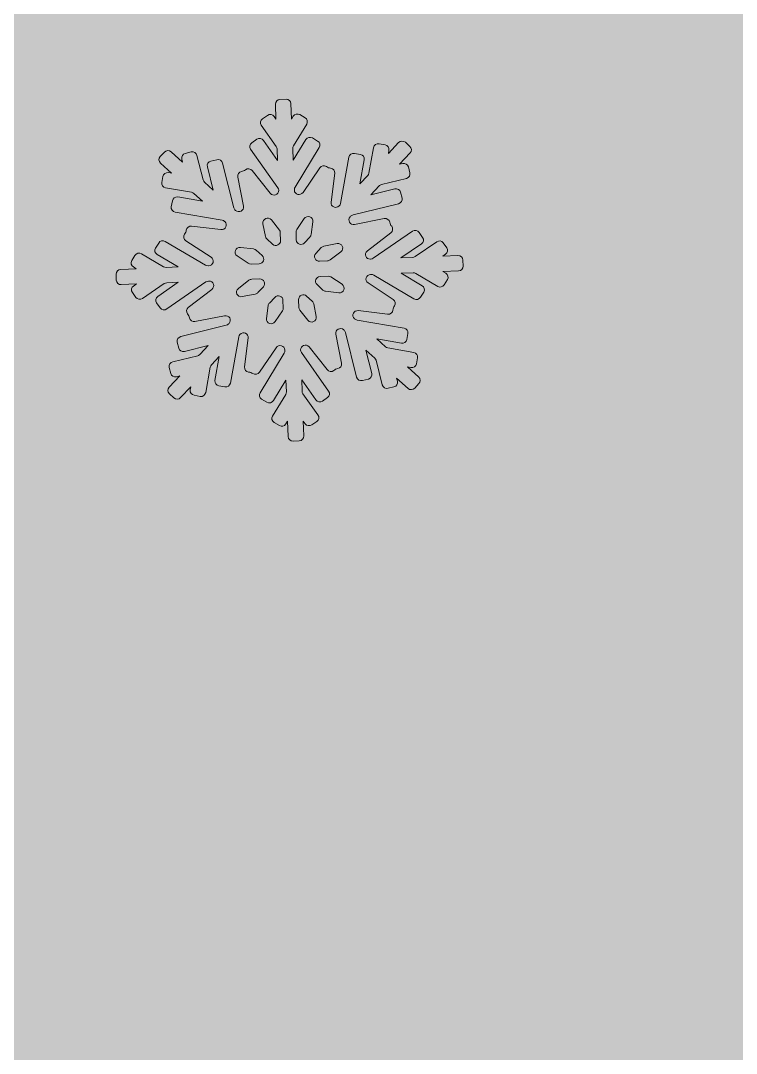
# Model space of a CAD drawing. Header units: millimetres. Extents: x 14 to 187, y -120 to -22.
# Drawn here: x 117.13 to 125.7, y -95.29 to -82.93 of the extents above; entities that cross this region are included whole.
import ezdxf

# ---------------------------------------------------------------- set-up
doc = ezdxf.new("R2010")
doc.units = ezdxf.units.MM
doc.header["$MEASUREMENT"] = 0
doc.layers.add('engraving', color=7, linetype='Continuous')
doc.layers.add('Layer 1', color=7, linetype='Continuous')

msp = doc.modelspace()

# ---------------------------------------------------------------- hatches: boundary and pattern name
at = {"layer": 'Layer 1'}
h = msp.add_hatch(color=2, dxfattribs=at)
h.dxf.hatch_style = 2
edge = h.paths.add_edge_path()
edge.add_spline(control_points=[(156.544, -68.893), (156.544, -68.893), (152.268, -89.12), (152.268, -89.12), (152.268, -89.12), (163.017, -89.12), (163.017, -89.12), (163.017, -89.12), (162.554, -89.698), (162.554, -89.698), (160.781, -91.703), (158.758, -93.223), (156.486, -94.263), (154.212, -95.303), (151.863, -95.921), (149.436, -96.113), (147.009, -96.306), (144.619, -96.017), (142.269, -95.246), (139.918, -94.476), (137.78, -93.205), (135.855, -91.431), (133.849, -89.737), (132.367, -87.791), (131.405, -85.595), (130.441, -83.399), (129.92, -81.107), (129.844, -78.717), (129.767, -76.33), (130.093, -73.941), (130.826, -71.551), (131.558, -69.164), (132.656, -66.928), (134.121, -64.848), (135.199, -63.229), (136.837, -61.824), (139.033, -60.629), (141.229, -59.435), (143.674, -58.588), (146.373, -58.086), (149.069, -57.586), (151.92, -57.548), (154.926, -57.97), (157.931, -58.395), (160.82, -59.455), (163.594, -61.149), (163.594, -61.149), (179.429, -43.349), (179.429, -43.349), (175.037, -39.959), (169.97, -37.57), (164.23, -36.183), (160.527, -35.288), (156.792, -34.797), (153.025, -34.704), (152.206, -33.794), (151.054, -33.188), (149.764, -33.09), (151.269, -31.975), (152.248, -30.191), (152.248, -28.175), (152.248, -24.794), (149.508, -22.054), (146.128, -22.054), (142.747, -22.054), (140.007, -24.794), (140.007, -28.175), (140.007, -30.191), (140.987, -31.975), (142.492, -33.09), (140.513, -33.241), (138.857, -34.58), (138.235, -36.39), (135.388, -37.126), (132.61, -38.096), (129.902, -39.304), (124.545, -41.693), (120.02, -44.967), (116.321, -49.128), (112.467, -53.52), (109.655, -58.395), (107.883, -63.75), (106.11, -69.106), (105.398, -74.499), (105.745, -79.931), (106.091, -85.363), (107.459, -90.642), (109.849, -95.766), (112.236, -100.891), (115.627, -105.379), (120.02, -109.231), (123.1, -112.005), (126.435, -114.221), (130.017, -115.878), (133.601, -117.535), (137.299, -118.671), (141.114, -119.287), (144.927, -119.903), (148.76, -119.998), (152.614, -119.576), (156.467, -119.151), (160.202, -118.247), (163.825, -116.86), (163.825, -116.86), (163.825, -119.287), (163.825, -119.287), (163.825, -119.287), (186.595, -119.403), (186.595, -119.403), (186.595, -119.403), (186.595, -69.008), (186.595, -69.008), (186.595, -69.008), (156.544, -68.893), (156.544, -68.893)], knot_values=[0, 0, 0, 0, 1, 1, 1, 2, 2, 2, 3, 3, 3, 4, 4, 4, 5, 5, 5, 6, 6, 6, 7, 7, 7, 8, 8, 8, 9, 9, 9, 10, 10, 10, 11, 11, 11, 12, 12, 12, 13, 13, 13, 14, 14, 14, 15, 15, 15, 16, 16, 16, 17, 17, 17, 18, 18, 18, 19, 19, 19, 20, 20, 20, 21, 21, 21, 22, 22, 22, 23, 23, 23, 24, 24, 24, 25, 25, 25, 26, 26, 26, 27, 27, 27, 28, 28, 28, 29, 29, 29, 30, 30, 30, 31, 31, 31, 32, 32, 32, 33, 33, 33, 34, 34, 34, 35, 35, 35, 36, 36, 36, 37, 37, 37, 38, 38, 38, 38], degree=3, periodic=1)
edge = h.paths.add_edge_path()
edge.add_spline(control_points=[(142.32, -28.175), (142.32, -26.075), (144.028, -24.367), (146.128, -24.367), (148.227, -24.367), (149.935, -26.075), (149.935, -28.175), (149.935, -30.274), (148.227, -31.982), (146.128, -31.982), (144.028, -31.982), (142.32, -30.274), (142.32, -28.175)], knot_values=[0, 0, 0, 0, 1, 1, 1, 2, 2, 2, 3, 3, 3, 4, 4, 4, 4], degree=3, periodic=1)

# ---------------------------------------------------------------- linework, layer by layer
at = {"layer": 'engraving', "lineweight": 0}
for points, knots in [([(122.424, -85.796), (122.423, -85.766), (122.397, -85.742), (122.365, -85.743), (122.365, -85.743), (122.184, -85.751), (122.184, -85.751), (122.184, -85.751), (122.217, -85.727), (122.217, -85.727), (122.243, -85.71), (122.249, -85.675), (122.232, -85.65), (122.232, -85.65), (122.189, -85.591), (122.189, -85.591), (122.171, -85.566), (122.136, -85.56), (122.11, -85.578), (122.11, -85.578), (121.852, -85.755), (121.852, -85.755), (121.843, -85.761), (121.832, -85.765), (121.821, -85.765), (121.821, -85.765), (121.682, -85.771), (121.682, -85.771), (121.682, -85.771), (121.928, -85.602), (121.928, -85.602), (121.953, -85.584), (121.96, -85.55), (121.942, -85.525), (121.942, -85.525), (121.9, -85.466), (121.9, -85.466), (121.882, -85.44), (121.846, -85.434), (121.82, -85.452), (121.82, -85.452), (121.351, -85.775), (121.351, -85.775), (121.342, -85.782), (121.331, -85.785), (121.32, -85.786), (121.32, -85.786), (121.317, -85.786), (121.317, -85.786), (121.262, -85.788), (121.237, -85.72), (121.28, -85.687), (121.28, -85.687), (121.562, -85.471), (121.562, -85.471), (121.586, -85.452), (121.591, -85.417), (121.572, -85.393), (121.572, -85.393), (121.563, -85.382), (121.563, -85.382), (121.557, -85.375), (121.554, -85.367), (121.552, -85.359), (121.552, -85.359), (121.549, -85.345), (121.549, -85.345), (121.543, -85.315), (121.513, -85.295), (121.482, -85.301), (121.482, -85.301), (121.128, -85.371), (121.128, -85.371), (121.074, -85.382), (121.037, -85.319), (121.075, -85.28), (121.075, -85.28), (121.08, -85.273), (121.08, -85.273), (121.088, -85.265), (121.098, -85.259), (121.109, -85.257), (121.109, -85.257), (121.653, -85.122), (121.653, -85.122), (121.684, -85.115), (121.702, -85.085), (121.695, -85.055), (121.695, -85.055), (121.677, -84.985), (121.677, -84.985), (121.67, -84.955), (121.639, -84.937), (121.608, -84.944), (121.608, -84.944), (121.323, -85.015), (121.323, -85.015), (121.323, -85.015), (121.421, -84.91), (121.421, -84.91), (121.429, -84.902), (121.439, -84.896), (121.45, -84.893), (121.45, -84.893), (121.748, -84.82), (121.748, -84.82), (121.778, -84.812), (121.797, -84.782), (121.79, -84.752), (121.79, -84.752), (121.772, -84.682), (121.772, -84.682), (121.764, -84.652), (121.733, -84.634), (121.703, -84.642), (121.703, -84.642), (121.664, -84.651), (121.664, -84.651), (121.664, -84.651), (121.792, -84.515), (121.792, -84.515), (121.813, -84.492), (121.812, -84.458), (121.789, -84.437), (121.789, -84.437), (121.735, -84.388), (121.735, -84.388), (121.712, -84.367), (121.676, -84.368), (121.654, -84.391), (121.654, -84.391), (121.532, -84.522), (121.532, -84.522), (121.532, -84.522), (121.539, -84.483), (121.539, -84.483), (121.544, -84.453), (121.524, -84.424), (121.493, -84.419), (121.493, -84.419), (121.421, -84.406), (121.421, -84.406), (121.39, -84.401), (121.36, -84.421), (121.354, -84.452), (121.354, -84.452), (121.299, -84.757), (121.299, -84.757), (121.297, -84.768), (121.292, -84.777), (121.285, -84.785), (121.285, -84.785), (121.191, -84.885), (121.191, -84.885), (121.191, -84.885), (121.243, -84.596), (121.243, -84.596), (121.249, -84.566), (121.228, -84.538), (121.197, -84.532), (121.197, -84.532), (121.125, -84.52), (121.125, -84.52), (121.094, -84.514), (121.064, -84.535), (121.059, -84.565), (121.059, -84.565), (120.958, -85.12), (120.958, -85.12), (120.956, -85.131), (120.951, -85.141), (120.944, -85.148), (120.944, -85.148), (120.944, -85.148), (120.944, -85.148), (120.906, -85.188), (120.838, -85.158), (120.845, -85.105), (120.845, -85.105), (120.889, -84.759), (120.889, -84.759), (120.893, -84.728), (120.871, -84.701), (120.84, -84.697), (120.84, -84.697), (120.826, -84.695), (120.826, -84.695), (120.818, -84.694), (120.809, -84.691), (120.802, -84.686), (120.802, -84.686), (120.79, -84.679), (120.79, -84.679), (120.764, -84.662), (120.728, -84.669), (120.711, -84.695), (120.711, -84.695), (120.511, -84.988), (120.511, -84.988), (120.48, -85.033), (120.408, -85.014), (120.406, -84.96), (120.406, -84.96), (120.406, -84.954), (120.406, -84.954), (120.406, -84.943), (120.408, -84.933), (120.414, -84.924), (120.414, -84.924), (120.704, -84.449), (120.704, -84.449), (120.72, -84.423), (120.712, -84.389), (120.685, -84.373), (120.685, -84.373), (120.622, -84.336), (120.622, -84.336), (120.595, -84.32), (120.56, -84.329), (120.544, -84.356), (120.544, -84.356), (120.393, -84.602), (120.393, -84.602), (120.393, -84.602), (120.387, -84.461), (120.387, -84.461), (120.387, -84.45), (120.389, -84.439), (120.395, -84.43), (120.395, -84.43), (120.554, -84.17), (120.554, -84.17), (120.57, -84.144), (120.562, -84.11), (120.535, -84.094), (120.535, -84.094), (120.472, -84.057), (120.472, -84.057), (120.445, -84.041), (120.41, -84.05), (120.394, -84.076), (120.394, -84.076), (120.373, -84.109), (120.373, -84.109), (120.373, -84.109), (120.366, -83.925), (120.366, -83.925), (120.365, -83.894), (120.339, -83.871), (120.307, -83.872), (120.307, -83.872), (120.234, -83.875), (120.234, -83.875), (120.203, -83.876), (120.178, -83.902), (120.179, -83.933), (120.179, -83.933), (120.186, -84.11), (120.186, -84.11), (120.186, -84.11), (120.164, -84.079), (120.164, -84.079), (120.146, -84.054), (120.11, -84.048), (120.084, -84.066), (120.084, -84.066), (120.024, -84.107), (120.024, -84.107), (119.998, -84.125), (119.992, -84.159), (120.01, -84.184), (120.01, -84.184), (120.19, -84.438), (120.19, -84.438), (120.196, -84.447), (120.199, -84.457), (120.2, -84.467), (120.2, -84.467), (120.205, -84.604), (120.205, -84.604), (120.205, -84.604), (120.036, -84.365), (120.036, -84.365), (120.018, -84.339), (119.982, -84.333), (119.956, -84.351), (119.956, -84.351), (119.896, -84.393), (119.896, -84.393), (119.87, -84.41), (119.864, -84.445), (119.882, -84.47), (119.882, -84.47), (120.209, -84.932), (120.209, -84.932), (120.215, -84.94), (120.218, -84.95), (120.219, -84.961), (120.219, -84.961), (120.219, -84.962), (120.219, -84.962), (120.221, -85.016), (120.15, -85.041), (120.117, -84.998), (120.117, -84.998), (119.901, -84.726), (119.901, -84.726), (119.882, -84.701), (119.846, -84.697), (119.821, -84.716), (119.821, -84.716), (119.81, -84.724), (119.81, -84.724), (119.803, -84.73), (119.795, -84.733), (119.786, -84.735), (119.786, -84.735), (119.773, -84.738), (119.773, -84.738), (119.742, -84.744), (119.722, -84.773), (119.728, -84.803), (119.728, -84.803), (119.797, -85.151), (119.797, -85.151), (119.808, -85.204), (119.742, -85.239), (119.702, -85.203), (119.702, -85.203), (119.699, -85.2), (119.699, -85.2), (119.69, -85.192), (119.685, -85.183), (119.682, -85.172), (119.682, -85.172), (119.547, -84.636), (119.547, -84.636), (119.54, -84.606), (119.509, -84.588), (119.478, -84.596), (119.478, -84.596), (119.407, -84.613), (119.407, -84.613), (119.377, -84.621), (119.358, -84.651), (119.365, -84.681), (119.365, -84.681), (119.436, -84.961), (119.436, -84.961), (119.436, -84.961), (119.331, -84.865), (119.331, -84.865), (119.323, -84.858), (119.317, -84.848), (119.314, -84.838), (119.314, -84.838), (119.24, -84.544), (119.24, -84.544), (119.233, -84.514), (119.202, -84.496), (119.171, -84.503), (119.171, -84.503), (119.1, -84.521), (119.1, -84.521), (119.07, -84.528), (119.051, -84.559), (119.059, -84.588), (119.059, -84.588), (119.068, -84.626), (119.068, -84.626), (119.068, -84.626), (118.931, -84.502), (118.931, -84.502), (118.908, -84.481), (118.872, -84.483), (118.85, -84.505), (118.85, -84.505), (118.8, -84.559), (118.8, -84.559), (118.779, -84.581), (118.781, -84.616), (118.803, -84.637), (118.803, -84.637), (118.937, -84.758), (118.937, -84.758), (118.937, -84.758), (118.898, -84.751), (118.898, -84.751), (118.867, -84.746), (118.837, -84.766), (118.831, -84.797), (118.831, -84.797), (118.818, -84.868), (118.818, -84.868), (118.813, -84.898), (118.833, -84.927), (118.864, -84.932), (118.864, -84.932), (119.174, -84.986), (119.174, -84.986), (119.185, -84.987), (119.195, -84.992), (119.203, -85), (119.203, -85), (119.305, -85.093), (119.305, -85.093), (119.305, -85.093), (119.012, -85.042), (119.012, -85.042), (118.981, -85.037), (118.951, -85.057), (118.946, -85.087), (118.946, -85.087), (118.933, -85.159), (118.933, -85.159), (118.927, -85.189), (118.948, -85.217), (118.978, -85.223), (118.978, -85.223), (119.542, -85.32), (119.542, -85.32), (119.552, -85.322), (119.562, -85.327), (119.57, -85.334), (119.57, -85.334), (119.573, -85.336), (119.573, -85.336), (119.613, -85.373), (119.582, -85.439), (119.527, -85.432), (119.527, -85.432), (119.176, -85.39), (119.176, -85.39), (119.144, -85.386), (119.116, -85.408), (119.112, -85.438), (119.112, -85.438), (119.11, -85.452), (119.11, -85.452), (119.109, -85.461), (119.106, -85.469), (119.101, -85.476), (119.101, -85.476), (119.093, -85.488), (119.093, -85.488), (119.076, -85.514), (119.082, -85.548), (119.108, -85.565), (119.108, -85.565), (119.41, -85.763), (119.41, -85.763), (119.455, -85.793), (119.435, -85.862), (119.38, -85.865), (119.38, -85.865), (119.373, -85.865), (119.373, -85.865), (119.362, -85.865), (119.35, -85.863), (119.341, -85.857), (119.341, -85.857), (118.861, -85.573), (118.861, -85.573), (118.834, -85.557), (118.798, -85.566), (118.782, -85.593), (118.782, -85.593), (118.744, -85.655), (118.744, -85.655), (118.728, -85.681), (118.737, -85.715), (118.763, -85.73), (118.763, -85.73), (119.016, -85.879), (119.016, -85.879), (119.016, -85.879), (118.872, -85.885), (118.872, -85.885), (118.86, -85.886), (118.849, -85.883), (118.84, -85.877), (118.84, -85.877), (118.577, -85.722), (118.577, -85.722), (118.55, -85.706), (118.514, -85.715), (118.498, -85.741), (118.498, -85.741), (118.46, -85.803), (118.46, -85.803), (118.444, -85.83), (118.453, -85.863), (118.479, -85.879), (118.479, -85.879), (118.514, -85.9), (118.514, -85.9), (118.514, -85.9), (118.327, -85.908), (118.327, -85.908), (118.295, -85.909), (118.271, -85.935), (118.272, -85.965), (118.272, -85.965), (118.275, -86.038), (118.275, -86.038), (118.276, -86.068), (118.302, -86.092), (118.334, -86.091), (118.334, -86.091), (118.515, -86.083), (118.515, -86.083), (118.515, -86.083), (118.482, -86.107), (118.482, -86.107), (118.456, -86.124), (118.45, -86.159), (118.467, -86.184), (118.467, -86.184), (118.509, -86.243), (118.509, -86.243), (118.527, -86.268), (118.563, -86.274), (118.589, -86.256), (118.589, -86.256), (118.847, -86.079), (118.847, -86.079), (118.856, -86.073), (118.867, -86.069), (118.878, -86.069), (118.878, -86.069), (119.017, -86.063), (119.017, -86.063), (119.017, -86.063), (118.771, -86.232), (118.771, -86.232), (118.746, -86.25), (118.739, -86.284), (118.757, -86.309), (118.757, -86.309), (118.799, -86.368), (118.799, -86.368), (118.817, -86.394), (118.853, -86.4), (118.879, -86.382), (118.879, -86.382), (119.348, -86.059), (119.348, -86.059), (119.357, -86.052), (119.368, -86.049), (119.379, -86.048), (119.379, -86.048), (119.382, -86.048), (119.382, -86.048), (119.437, -86.046), (119.462, -86.114), (119.419, -86.147), (119.419, -86.147), (119.137, -86.363), (119.137, -86.363), (119.113, -86.382), (119.108, -86.417), (119.127, -86.441), (119.127, -86.441), (119.136, -86.452), (119.136, -86.452), (119.141, -86.459), (119.145, -86.467), (119.147, -86.475), (119.147, -86.475), (119.15, -86.489), (119.15, -86.489), (119.156, -86.519), (119.186, -86.539), (119.216, -86.533), (119.216, -86.533), (119.571, -86.463), (119.571, -86.463), (119.625, -86.452), (119.662, -86.515), (119.624, -86.554), (119.624, -86.554), (119.618, -86.561), (119.618, -86.561), (119.611, -86.569), (119.601, -86.575), (119.59, -86.577), (119.59, -86.577), (119.046, -86.712), (119.046, -86.712), (119.015, -86.719), (118.997, -86.749), (119.004, -86.779), (119.004, -86.779), (119.022, -86.849), (119.022, -86.849), (119.029, -86.879), (119.06, -86.897), (119.091, -86.89), (119.091, -86.89), (119.376, -86.819), (119.376, -86.819), (119.376, -86.819), (119.277, -86.924), (119.277, -86.924), (119.27, -86.932), (119.26, -86.938), (119.249, -86.941), (119.249, -86.941), (118.951, -87.014), (118.951, -87.014), (118.92, -87.022), (118.902, -87.052), (118.909, -87.082), (118.909, -87.082), (118.927, -87.152), (118.927, -87.152), (118.934, -87.182), (118.965, -87.2), (118.996, -87.192), (118.996, -87.192), (119.035, -87.183), (119.035, -87.183), (119.035, -87.183), (118.907, -87.319), (118.907, -87.319), (118.886, -87.342), (118.887, -87.376), (118.91, -87.397), (118.91, -87.397), (118.964, -87.446), (118.964, -87.446), (118.987, -87.467), (119.023, -87.466), (119.045, -87.443), (119.045, -87.443), (119.167, -87.312), (119.167, -87.312), (119.167, -87.312), (119.16, -87.351), (119.16, -87.351), (119.155, -87.381), (119.175, -87.41), (119.206, -87.415), (119.206, -87.415), (119.278, -87.428), (119.278, -87.428), (119.309, -87.433), (119.339, -87.413), (119.345, -87.382), (119.345, -87.382), (119.4, -87.077), (119.4, -87.077), (119.402, -87.066), (119.407, -87.057), (119.414, -87.049), (119.414, -87.049), (119.508, -86.949), (119.508, -86.949), (119.508, -86.949), (119.456, -87.238), (119.456, -87.238), (119.45, -87.268), (119.471, -87.296), (119.501, -87.302), (119.501, -87.302), (119.574, -87.314), (119.574, -87.314), (119.605, -87.32), (119.634, -87.299), (119.64, -87.269), (119.64, -87.269), (119.741, -86.714), (119.741, -86.714), (119.743, -86.703), (119.748, -86.693), (119.755, -86.686), (119.755, -86.686), (119.755, -86.686), (119.755, -86.686), (119.793, -86.646), (119.861, -86.676), (119.854, -86.729), (119.854, -86.729), (119.81, -87.075), (119.81, -87.075), (119.806, -87.106), (119.828, -87.133), (119.859, -87.137), (119.859, -87.137), (119.872, -87.139), (119.872, -87.139), (119.881, -87.14), (119.89, -87.143), (119.897, -87.148), (119.897, -87.148), (119.908, -87.155), (119.908, -87.155), (119.935, -87.172), (119.971, -87.165), (119.988, -87.139), (119.988, -87.139), (120.188, -86.846), (120.188, -86.846), (120.219, -86.801), (120.29, -86.82), (120.293, -86.874), (120.293, -86.874), (120.293, -86.88), (120.293, -86.88), (120.293, -86.891), (120.29, -86.901), (120.285, -86.911), (120.285, -86.911), (119.995, -87.385), (119.995, -87.385), (119.979, -87.411), (119.987, -87.445), (120.014, -87.461), (120.014, -87.461), (120.077, -87.498), (120.077, -87.498), (120.104, -87.514), (120.139, -87.505), (120.155, -87.478), (120.155, -87.478), (120.306, -87.232), (120.306, -87.232), (120.306, -87.232), (120.312, -87.373), (120.312, -87.373), (120.312, -87.384), (120.309, -87.395), (120.304, -87.404), (120.304, -87.404), (120.145, -87.664), (120.145, -87.664), (120.129, -87.691), (120.137, -87.724), (120.164, -87.74), (120.164, -87.74), (120.227, -87.777), (120.227, -87.777), (120.254, -87.793), (120.289, -87.784), (120.305, -87.758), (120.305, -87.758), (120.325, -87.725), (120.325, -87.725), (120.325, -87.725), (120.332, -87.909), (120.332, -87.909), (120.334, -87.94), (120.36, -87.963), (120.391, -87.962), (120.391, -87.962), (120.465, -87.959), (120.465, -87.959), (120.496, -87.958), (120.521, -87.932), (120.52, -87.901), (120.52, -87.901), (120.513, -87.724), (120.513, -87.724), (120.513, -87.724), (120.535, -87.755), (120.535, -87.755), (120.553, -87.78), (120.589, -87.786), (120.615, -87.768), (120.615, -87.768), (120.675, -87.727), (120.675, -87.727), (120.7, -87.709), (120.707, -87.675), (120.689, -87.65), (120.689, -87.65), (120.509, -87.396), (120.509, -87.396), (120.503, -87.387), (120.499, -87.377), (120.499, -87.367), (120.499, -87.367), (120.494, -87.23), (120.494, -87.23), (120.494, -87.23), (120.663, -87.469), (120.663, -87.469), (120.681, -87.495), (120.717, -87.501), (120.743, -87.483), (120.743, -87.483), (120.803, -87.441), (120.803, -87.441), (120.829, -87.424), (120.835, -87.389), (120.817, -87.364), (120.817, -87.364), (120.49, -86.902), (120.49, -86.902), (120.484, -86.894), (120.48, -86.884), (120.48, -86.873), (120.48, -86.873), (120.48, -86.872), (120.48, -86.872), (120.478, -86.818), (120.548, -86.793), (120.582, -86.836), (120.582, -86.836), (120.798, -87.108), (120.798, -87.108), (120.817, -87.133), (120.853, -87.137), (120.878, -87.118), (120.878, -87.118), (120.889, -87.11), (120.889, -87.11), (120.896, -87.104), (120.904, -87.101), (120.913, -87.099), (120.913, -87.099), (120.926, -87.096), (120.926, -87.096), (120.957, -87.09), (120.977, -87.061), (120.971, -87.031), (120.971, -87.031), (120.902, -86.683), (120.902, -86.683), (120.891, -86.63), (120.957, -86.595), (120.997, -86.631), (120.997, -86.631), (121, -86.634), (121, -86.634), (121.008, -86.642), (121.014, -86.651), (121.017, -86.662), (121.017, -86.662), (121.151, -87.198), (121.151, -87.198), (121.159, -87.228), (121.19, -87.246), (121.221, -87.238), (121.221, -87.238), (121.292, -87.221), (121.292, -87.221), (121.322, -87.213), (121.341, -87.183), (121.333, -87.153), (121.333, -87.153), (121.263, -86.873), (121.263, -86.873), (121.263, -86.873), (121.368, -86.969), (121.368, -86.969), (121.376, -86.976), (121.382, -86.986), (121.384, -86.996), (121.384, -86.996), (121.458, -87.29), (121.458, -87.29), (121.466, -87.32), (121.497, -87.338), (121.528, -87.331), (121.528, -87.331), (121.599, -87.313), (121.599, -87.313), (121.629, -87.306), (121.648, -87.275), (121.64, -87.246), (121.64, -87.246), (121.631, -87.208), (121.631, -87.208), (121.631, -87.208), (121.767, -87.332), (121.767, -87.332), (121.79, -87.353), (121.827, -87.351), (121.848, -87.329), (121.848, -87.329), (121.898, -87.275), (121.898, -87.275), (121.92, -87.253), (121.918, -87.218), (121.895, -87.197), (121.895, -87.197), (121.762, -87.076), (121.762, -87.076), (121.762, -87.076), (121.801, -87.083), (121.801, -87.083), (121.832, -87.088), (121.862, -87.068), (121.867, -87.037), (121.867, -87.037), (121.88, -86.966), (121.88, -86.966), (121.886, -86.936), (121.865, -86.907), (121.835, -86.902), (121.835, -86.902), (121.525, -86.848), (121.525, -86.848), (121.514, -86.847), (121.504, -86.842), (121.496, -86.834), (121.496, -86.834), (121.394, -86.741), (121.394, -86.741), (121.394, -86.741), (121.687, -86.792), (121.687, -86.792), (121.718, -86.797), (121.748, -86.777), (121.753, -86.747), (121.753, -86.747), (121.766, -86.675), (121.766, -86.675), (121.772, -86.645), (121.751, -86.617), (121.72, -86.611), (121.72, -86.611), (121.157, -86.514), (121.157, -86.514), (121.146, -86.512), (121.136, -86.507), (121.128, -86.5), (121.128, -86.5), (121.126, -86.498), (121.126, -86.498), (121.085, -86.461), (121.117, -86.395), (121.172, -86.402), (121.172, -86.402), (121.523, -86.444), (121.523, -86.444), (121.554, -86.448), (121.583, -86.426), (121.587, -86.396), (121.587, -86.396), (121.589, -86.382), (121.589, -86.382), (121.59, -86.373), (121.593, -86.365), (121.598, -86.358), (121.598, -86.358), (121.606, -86.346), (121.606, -86.346), (121.623, -86.32), (121.617, -86.286), (121.591, -86.269), (121.591, -86.269), (121.289, -86.071), (121.289, -86.071), (121.243, -86.041), (121.264, -85.972), (121.319, -85.969), (121.319, -85.969), (121.326, -85.969), (121.326, -85.969), (121.337, -85.969), (121.348, -85.971), (121.358, -85.977), (121.358, -85.977), (121.838, -86.261), (121.838, -86.261), (121.865, -86.277), (121.9, -86.268), (121.917, -86.241), (121.917, -86.241), (121.955, -86.179), (121.955, -86.179), (121.971, -86.153), (121.962, -86.119), (121.936, -86.104), (121.936, -86.104), (121.683, -85.955), (121.683, -85.955), (121.683, -85.955), (121.827, -85.949), (121.827, -85.949), (121.838, -85.948), (121.85, -85.951), (121.859, -85.957), (121.859, -85.957), (122.122, -86.112), (122.122, -86.112), (122.149, -86.128), (122.185, -86.119), (122.201, -86.093), (122.201, -86.093), (122.239, -86.031), (122.239, -86.031), (122.255, -86.004), (122.246, -85.971), (122.22, -85.955), (122.22, -85.955), (122.184, -85.934), (122.184, -85.934), (122.184, -85.934), (122.372, -85.926), (122.372, -85.926), (122.403, -85.925), (122.428, -85.899), (122.427, -85.869), (122.427, -85.869), (122.424, -85.796), (122.424, -85.796)], [0, 0, 0, 0, 1, 1, 1, 2, 2, 2, 3, 3, 3, 4, 4, 4, 5, 5, 5, 6, 6, 6, 7, 7, 7, 8, 8, 8, 9, 9, 9, 10, 10, 10, 11, 11, 11, 12, 12, 12, 13, 13, 13, 14, 14, 14, 15, 15, 15, 16, 16, 16, 17, 17, 17, 18, 18, 18, 19, 19, 19, 20, 20, 20, 21, 21, 21, 22, 22, 22, 23, 23, 23, 24, 24, 24, 25, 25, 25, 26, 26, 26, 27, 27, 27, 28, 28, 28, 29, 29, 29, 30, 30, 30, 31, 31, 31, 32, 32, 32, 33, 33, 33, 34, 34, 34, 35, 35, 35, 36, 36, 36, 37, 37, 37, 38, 38, 38, 39, 39, 39, 40, 40, 40, 41, 41, 41, 42, 42, 42, 43, 43, 43, 44, 44, 44, 45, 45, 45, 46, 46, 46, 47, 47, 47, 48, 48, 48, 49, 49, 49, 50, 50, 50, 51, 51, 51, 52, 52, 52, 53, 53, 53, 54, 54, 54, 55, 55, 55, 56, 56, 56, 57, 57, 57, 58, 58, 58, 59, 59, 59, 60, 60, 60, 61, 61, 61, 62, 62, 62, 63, 63, 63, 64, 64, 64, 65, 65, 65, 66, 66, 66, 67, 67, 67, 68, 68, 68, 69, 69, 69, 70, 70, 70, 71, 71, 71, 72, 72, 72, 73, 73, 73, 74, 74, 74, 75, 75, 75, 76, 76, 76, 77, 77, 77, 78, 78, 78, 79, 79, 79, 80, 80, 80, 81, 81, 81, 82, 82, 82, 83, 83, 83, 84, 84, 84, 85, 85, 85, 86, 86, 86, 87, 87, 87, 88, 88, 88, 89, 89, 89, 90, 90, 90, 91, 91, 91, 92, 92, 92, 93, 93, 93, 94, 94, 94, 95, 95, 95, 96, 96, 96, 97, 97, 97, 98, 98, 98, 99, 99, 99, 100, 100, 100, 101, 101, 101, 102, 102, 102, 103, 103, 103, 104, 104, 104, 105, 105, 105, 106, 106, 106, 107, 107, 107, 108, 108, 108, 109, 109, 109, 110, 110, 110, 111, 111, 111, 112, 112, 112, 113, 113, 113, 114, 114, 114, 115, 115, 115, 116, 116, 116, 117, 117, 117, 118, 118, 118, 119, 119, 119, 120, 120, 120, 121, 121, 121, 122, 122, 122, 123, 123, 123, 124, 124, 124, 125, 125, 125, 126, 126, 126, 127, 127, 127, 128, 128, 128, 129, 129, 129, 130, 130, 130, 131, 131, 131, 132, 132, 132, 133, 133, 133, 134, 134, 134, 135, 135, 135, 136, 136, 136, 137, 137, 137, 138, 138, 138, 139, 139, 139, 140, 140, 140, 141, 141, 141, 142, 142, 142, 143, 143, 143, 144, 144, 144, 145, 145, 145, 146, 146, 146, 147, 147, 147, 148, 148, 148, 149, 149, 149, 150, 150, 150, 151, 151, 151, 152, 152, 152, 153, 153, 153, 154, 154, 154, 155, 155, 155, 156, 156, 156, 157, 157, 157, 158, 158, 158, 159, 159, 159, 160, 160, 160, 161, 161, 161, 162, 162, 162, 163, 163, 163, 164, 164, 164, 165, 165, 165, 166, 166, 166, 167, 167, 167, 168, 168, 168, 169, 169, 169, 170, 170, 170, 171, 171, 171, 172, 172, 172, 173, 173, 173, 174, 174, 174, 175, 175, 175, 176, 176, 176, 177, 177, 177, 178, 178, 178, 179, 179, 179, 180, 180, 180, 181, 181, 181, 182, 182, 182, 183, 183, 183, 184, 184, 184, 185, 185, 185, 186, 186, 186, 187, 187, 187, 188, 188, 188, 189, 189, 189, 190, 190, 190, 191, 191, 191, 192, 192, 192, 193, 193, 193, 194, 194, 194, 195, 195, 195, 196, 196, 196, 197, 197, 197, 198, 198, 198, 199, 199, 199, 200, 200, 200, 201, 201, 201, 202, 202, 202, 203, 203, 203, 204, 204, 204, 205, 205, 205, 206, 206, 206, 207, 207, 207, 208, 208, 208, 209, 209, 209, 210, 210, 210, 211, 211, 211, 212, 212, 212, 213, 213, 213, 214, 214, 214, 215, 215, 215, 216, 216, 216, 217, 217, 217, 218, 218, 218, 219, 219, 219, 220, 220, 220, 221, 221, 221, 222, 222, 222, 223, 223, 223, 224, 224, 224, 225, 225, 225, 226, 226, 226, 227, 227, 227, 228, 228, 228, 229, 229, 229, 230, 230, 230, 231, 231, 231, 232, 232, 232, 233, 233, 233, 234, 234, 234, 235, 235, 235, 236, 236, 236, 237, 237, 237, 238, 238, 238, 239, 239, 239, 240, 240, 240, 241, 241, 241, 242, 242, 242, 243, 243, 243, 244, 244, 244, 245, 245, 245, 246, 246, 246, 247, 247, 247, 248, 248, 248, 249, 249, 249, 250, 250, 250, 251, 251, 251, 252, 252, 252, 253, 253, 253, 254, 254, 254, 255, 255, 255, 256, 256, 256, 257, 257, 257, 258, 258, 258, 259, 259, 259, 260, 260, 260, 261, 261, 261, 262, 262, 262, 263, 263, 263, 264, 264, 264, 265, 265, 265, 266, 266, 266, 267, 267, 267, 268, 268, 268, 269, 269, 269, 270, 270, 270, 271, 271, 271, 272, 272, 272, 273, 273, 273, 274, 274, 274, 275, 275, 275, 276, 276, 276, 277, 277, 277, 278, 278, 278, 279, 279, 279, 280, 280, 280, 281, 281, 281, 282, 282, 282, 283, 283, 283, 284, 284, 284, 285, 285, 285, 286, 286, 286, 287, 287, 287, 288, 288, 288, 289, 289, 289, 290, 290, 290, 291, 291, 291, 292, 292, 292, 293, 293, 293, 294, 294, 294, 295, 295, 295, 296, 296, 296, 297, 297, 297, 298, 298, 298, 299, 299, 299, 300, 300, 300, 301, 301, 301, 302, 302, 302, 303, 303, 303, 304, 304, 304, 305, 305, 305, 306, 306, 306, 307, 307, 307, 308, 308, 308, 309, 309, 309, 310, 310, 310, 311, 311, 311, 312, 312, 312, 313, 313, 313, 314, 314, 314, 315, 315, 315, 316, 316, 316, 317, 317, 317, 318, 318, 318, 319, 319, 319, 320, 320, 320, 321, 321, 321, 322, 322, 322, 323, 323, 323, 324, 324, 324, 325, 325, 325, 326, 326, 326, 327, 327, 327, 328, 328, 328, 329, 329, 329, 330, 330, 330, 331, 331, 331, 332, 332, 332, 333, 333, 333, 334, 334, 334, 335, 335, 335, 336, 336, 336, 336]), ([(120.131, -85.317), (120.131, -85.317), (120.227, -85.438), (120.227, -85.438), (120.234, -85.447), (120.238, -85.458), (120.238, -85.47), (120.238, -85.47), (120.242, -85.563), (120.242, -85.563), (120.244, -85.613), (120.183, -85.64), (120.146, -85.607), (120.146, -85.607), (120.077, -85.544), (120.077, -85.544), (120.069, -85.536), (120.063, -85.526), (120.061, -85.514), (120.061, -85.514), (120.03, -85.362), (120.03, -85.362), (120.019, -85.305), (120.095, -85.271), (120.131, -85.317)], [0, 0, 0, 0, 1, 1, 1, 2, 2, 2, 3, 3, 3, 4, 4, 4, 5, 5, 5, 6, 6, 6, 7, 7, 7, 8, 8, 8, 8]), ([(120.429, -85.556), (120.429, -85.556), (120.426, -85.462), (120.426, -85.462), (120.425, -85.451), (120.429, -85.439), (120.435, -85.43), (120.435, -85.43), (120.522, -85.301), (120.522, -85.301), (120.556, -85.252), (120.634, -85.28), (120.627, -85.338), (120.627, -85.338), (120.607, -85.492), (120.607, -85.492), (120.605, -85.504), (120.6, -85.514), (120.592, -85.523), (120.592, -85.523), (120.528, -85.591), (120.528, -85.591), (120.494, -85.628), (120.431, -85.606), (120.429, -85.556)], [0, 0, 0, 0, 1, 1, 1, 2, 2, 2, 3, 3, 3, 4, 4, 4, 5, 5, 5, 6, 6, 6, 7, 7, 7, 8, 8, 8, 8]), ([(120.663, -85.718), (120.663, -85.718), (120.729, -85.648), (120.729, -85.648), (120.737, -85.639), (120.748, -85.633), (120.76, -85.63), (120.76, -85.63), (120.917, -85.6), (120.917, -85.6), (120.976, -85.588), (121.01, -85.661), (120.963, -85.698), (120.963, -85.698), (120.836, -85.795), (120.836, -85.795), (120.827, -85.802), (120.815, -85.806), (120.803, -85.807), (120.803, -85.807), (120.707, -85.811), (120.707, -85.811), (120.657, -85.813), (120.629, -85.754), (120.663, -85.718)], [0, 0, 0, 0, 1, 1, 1, 2, 2, 2, 3, 3, 3, 4, 4, 4, 5, 5, 5, 6, 6, 6, 7, 7, 7, 8, 8, 8, 8]), ([(119.855, -85.835), (119.855, -85.835), (119.721, -85.747), (119.721, -85.747), (119.672, -85.714), (119.701, -85.638), (119.761, -85.645), (119.761, -85.645), (119.918, -85.664), (119.918, -85.664), (119.93, -85.666), (119.941, -85.671), (119.95, -85.679), (119.95, -85.679), (120.021, -85.744), (120.021, -85.744), (120.058, -85.778), (120.035, -85.838), (119.984, -85.84), (119.984, -85.84), (119.889, -85.844), (119.889, -85.844), (119.877, -85.844), (119.865, -85.841), (119.855, -85.835)], [0, 0, 0, 0, 1, 1, 1, 2, 2, 2, 3, 3, 3, 4, 4, 4, 5, 5, 5, 6, 6, 6, 7, 7, 7, 8, 8, 8, 8]), ([(120.844, -85.999), (120.844, -85.999), (120.977, -86.087), (120.977, -86.087), (121.027, -86.12), (120.997, -86.196), (120.938, -86.188), (120.938, -86.188), (120.781, -86.169), (120.781, -86.169), (120.769, -86.168), (120.758, -86.163), (120.749, -86.155), (120.749, -86.155), (120.678, -86.09), (120.678, -86.09), (120.641, -86.056), (120.664, -85.996), (120.715, -85.994), (120.715, -85.994), (120.81, -85.99), (120.81, -85.99), (120.822, -85.99), (120.834, -85.993), (120.844, -85.999)], [0, 0, 0, 0, 1, 1, 1, 2, 2, 2, 3, 3, 3, 4, 4, 4, 5, 5, 5, 6, 6, 6, 7, 7, 7, 8, 8, 8, 8]), ([(120.036, -86.116), (120.036, -86.116), (119.97, -86.186), (119.97, -86.186), (119.962, -86.195), (119.951, -86.201), (119.939, -86.204), (119.939, -86.204), (119.782, -86.234), (119.782, -86.234), (119.723, -86.246), (119.689, -86.173), (119.736, -86.136), (119.736, -86.136), (119.862, -86.039), (119.862, -86.039), (119.872, -86.032), (119.883, -86.028), (119.896, -86.027), (119.896, -86.027), (119.992, -86.023), (119.992, -86.023), (120.042, -86.021), (120.07, -86.08), (120.036, -86.116)], [0, 0, 0, 0, 1, 1, 1, 2, 2, 2, 3, 3, 3, 4, 4, 4, 5, 5, 5, 6, 6, 6, 7, 7, 7, 8, 8, 8, 8]), ([(120.27, -86.278), (120.27, -86.278), (120.273, -86.372), (120.273, -86.372), (120.274, -86.383), (120.27, -86.395), (120.264, -86.404), (120.264, -86.404), (120.176, -86.533), (120.176, -86.533), (120.143, -86.582), (120.065, -86.554), (120.072, -86.496), (120.072, -86.496), (120.092, -86.342), (120.092, -86.342), (120.094, -86.33), (120.099, -86.32), (120.107, -86.311), (120.107, -86.311), (120.171, -86.243), (120.171, -86.243), (120.205, -86.206), (120.268, -86.228), (120.27, -86.278)], [0, 0, 0, 0, 1, 1, 1, 2, 2, 2, 3, 3, 3, 4, 4, 4, 5, 5, 5, 6, 6, 6, 7, 7, 7, 8, 8, 8, 8]), ([(120.567, -86.517), (120.567, -86.517), (120.472, -86.396), (120.472, -86.396), (120.465, -86.387), (120.461, -86.376), (120.46, -86.364), (120.46, -86.364), (120.457, -86.271), (120.457, -86.271), (120.455, -86.221), (120.516, -86.194), (120.553, -86.227), (120.553, -86.227), (120.621, -86.29), (120.621, -86.29), (120.63, -86.298), (120.636, -86.308), (120.638, -86.32), (120.638, -86.32), (120.669, -86.472), (120.669, -86.472), (120.68, -86.529), (120.604, -86.563), (120.567, -86.517)], [0, 0, 0, 0, 1, 1, 1, 2, 2, 2, 3, 3, 3, 4, 4, 4, 5, 5, 5, 6, 6, 6, 7, 7, 7, 8, 8, 8, 8])]:
    msp.add_open_spline(points, degree=3, knots=knots, dxfattribs=at)
at = {"layer": 'Layer 1', "lineweight": 0}
msp.add_open_spline([(156.544, -68.893), (156.544, -68.893), (152.268, -89.12), (152.268, -89.12), (152.268, -89.12), (163.017, -89.12), (163.017, -89.12), (163.017, -89.12), (162.554, -89.698), (162.554, -89.698), (160.781, -91.703), (158.758, -93.223), (156.486, -94.263), (154.212, -95.303), (151.863, -95.921), (149.436, -96.113), (147.009, -96.306), (144.619, -96.017), (142.269, -95.246), (139.918, -94.476), (137.78, -93.205), (135.855, -91.431), (133.849, -89.737), (132.367, -87.791), (131.405, -85.595), (130.441, -83.399), (129.92, -81.107), (129.844, -78.717), (129.767, -76.33), (130.093, -73.941), (130.826, -71.551), (131.558, -69.164), (132.656, -66.928), (134.121, -64.848), (135.199, -63.229), (136.837, -61.824), (139.033, -60.629), (141.229, -59.435), (143.674, -58.588), (146.373, -58.086), (149.069, -57.586), (151.92, -57.548), (154.926, -57.97), (157.931, -58.395), (160.82, -59.455), (163.594, -61.149), (163.594, -61.149), (179.429, -43.349), (179.429, -43.349), (175.037, -39.959), (169.97, -37.57), (164.23, -36.183), (160.527, -35.288), (156.792, -34.797), (153.025, -34.704), (152.206, -33.794), (151.054, -33.188), (149.764, -33.09), (151.269, -31.975), (152.248, -30.191), (152.248, -28.175), (152.248, -24.794), (149.508, -22.054), (146.128, -22.054), (142.747, -22.054), (140.007, -24.794), (140.007, -28.175), (140.007, -30.191), (140.987, -31.975), (142.492, -33.09), (140.513, -33.241), (138.857, -34.58), (138.235, -36.39), (135.388, -37.126), (132.61, -38.096), (129.902, -39.304), (124.545, -41.693), (120.02, -44.967), (116.321, -49.128), (112.467, -53.52), (109.655, -58.395), (107.883, -63.75), (106.11, -69.106), (105.398, -74.499), (105.745, -79.931), (106.091, -85.363), (107.459, -90.642), (109.849, -95.766), (112.236, -100.891), (115.627, -105.379), (120.02, -109.231), (123.1, -112.005), (126.435, -114.221), (130.017, -115.878), (133.601, -117.535), (137.299, -118.671), (141.114, -119.287), (144.927, -119.903), (148.76, -119.998), (152.614, -119.576), (156.467, -119.151), (160.202, -118.247), (163.825, -116.86), (163.825, -116.86), (163.825, -119.287), (163.825, -119.287), (163.825, -119.287), (186.595, -119.403), (186.595, -119.403), (186.595, -119.403), (186.595, -69.008), (186.595, -69.008), (186.595, -69.008), (156.544, -68.893), (156.544, -68.893)], degree=3, knots=[0, 0, 0, 0, 1, 1, 1, 2, 2, 2, 3, 3, 3, 4, 4, 4, 5, 5, 5, 6, 6, 6, 7, 7, 7, 8, 8, 8, 9, 9, 9, 10, 10, 10, 11, 11, 11, 12, 12, 12, 13, 13, 13, 14, 14, 14, 15, 15, 15, 16, 16, 16, 17, 17, 17, 18, 18, 18, 19, 19, 19, 20, 20, 20, 21, 21, 21, 22, 22, 22, 23, 23, 23, 24, 24, 24, 25, 25, 25, 26, 26, 26, 27, 27, 27, 28, 28, 28, 29, 29, 29, 30, 30, 30, 31, 31, 31, 32, 32, 32, 33, 33, 33, 34, 34, 34, 35, 35, 35, 36, 36, 36, 37, 37, 37, 38, 38, 38, 38], dxfattribs=at)

doc.saveas('drawing.dxf')
